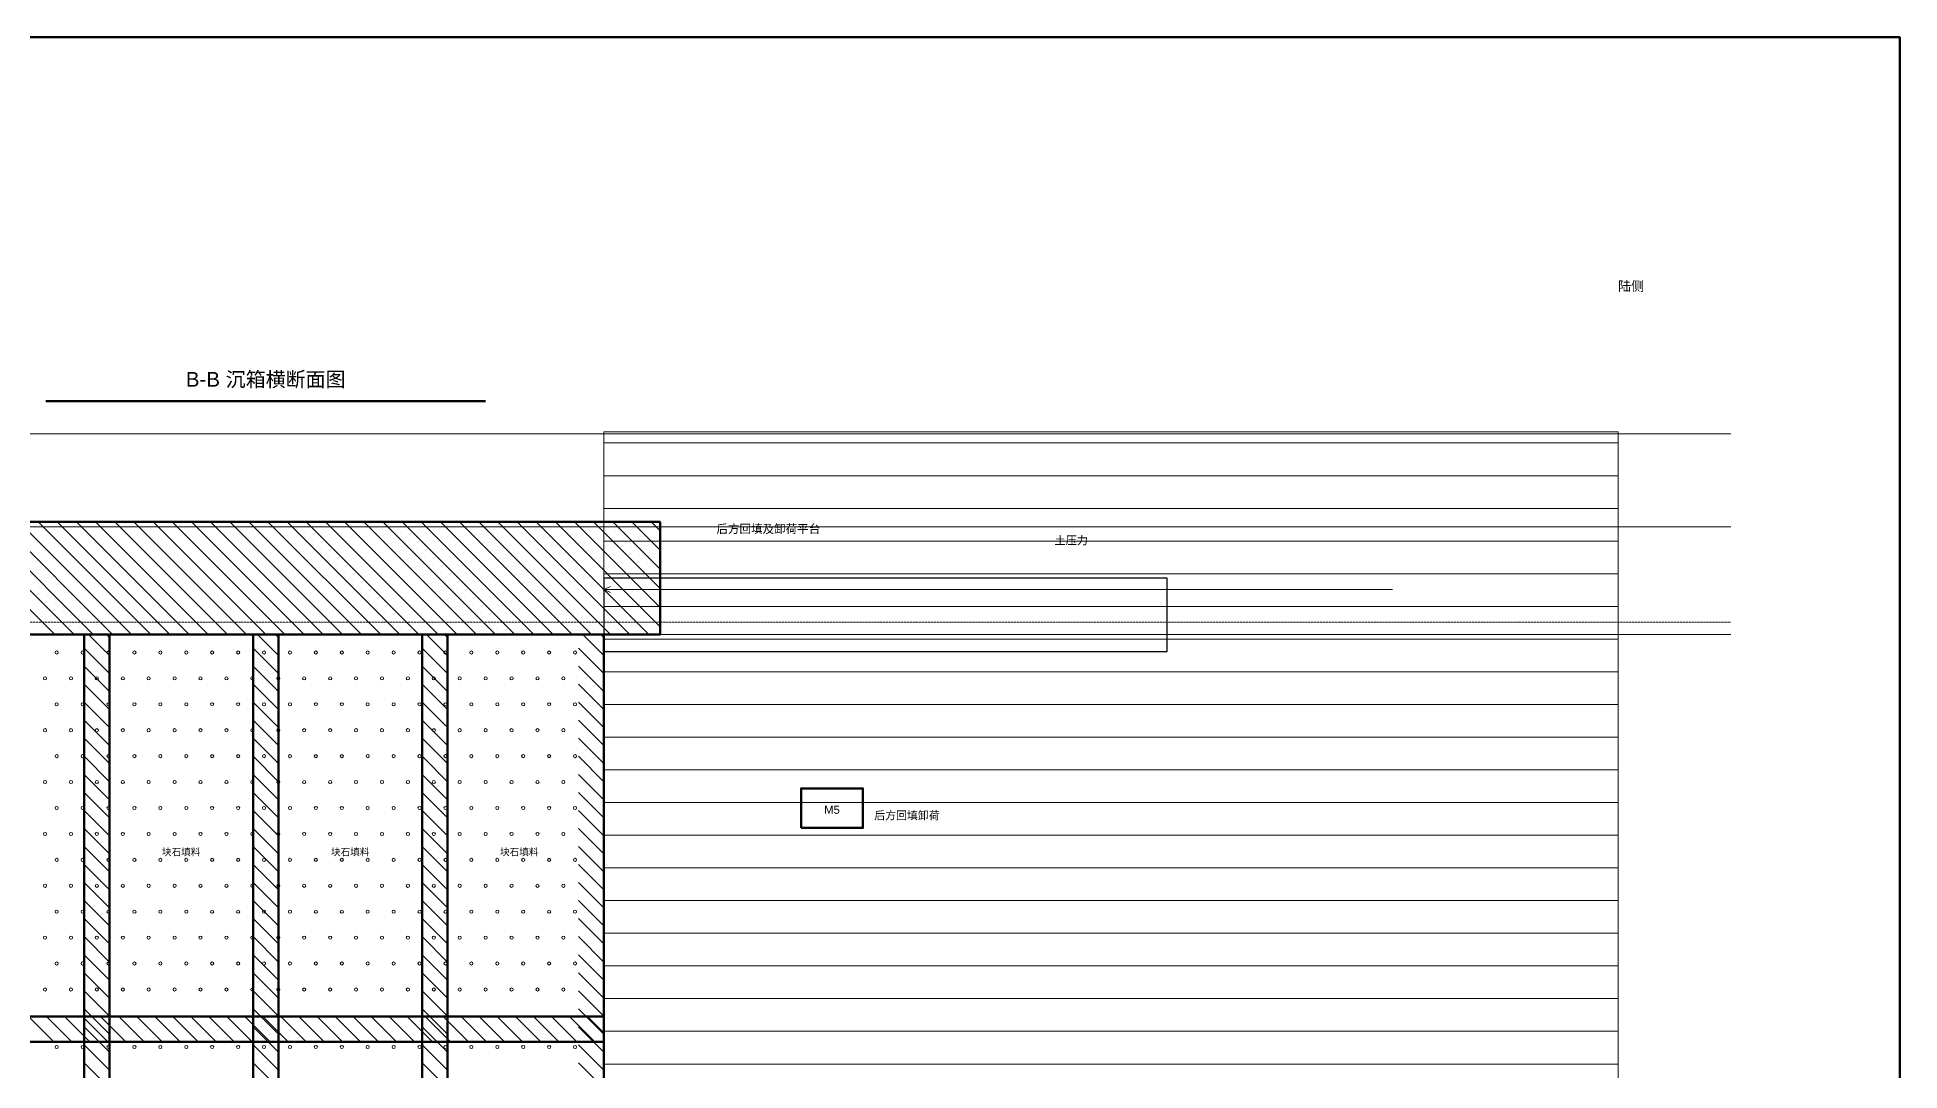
# Model space of a CAD drawing. Header units: millimetres. Extents: x 0 to 84100, y 0 to 59400.
# Drawn here: x 19445 to 52500, y 18760 to 37100 of the extents above; entities that cross this region are included whole.
import ezdxf
from ezdxf.enums import TextEntityAlignment as Align

# ---------------------------------------------------------------- set-up
doc = ezdxf.new("R2010")
doc.units = ezdxf.units.MM
doc.linetypes.add('DASHED', pattern=[0.75, 0.5, -0.25])
for name, color, linetype, lineweight in [('0_FRAME', 7, 'Continuous', 70), ('1_MAIN', 1, 'Continuous', 50), ('2_SECONDARY', 2, 'Continuous', 25), ('3_WATER', 4, 'DASHED', 15), ('3_WATER_LEVEL', 4, 'Continuous', 15), ('4_HATCH', 8, 'Continuous', 13), ('5_DIM', 3, 'Continuous', 15), ('6_TEXT', 7, 'Continuous', 25)]:
    doc.layers.add(name, color=color, linetype=linetype, lineweight=lineweight)
doc.styles.get("Standard").update_dxf_attribs({"font": 'arial.ttf'})

msp = doc.modelspace()

# ---------------------------------------------------------------- linework, layer by layer
at = {"layer": '0_FRAME'}
msp.add_line((19600, 30640), (27400, 30640), dxfattribs=at)
for points in [[(7500, 5500), (52500, 5500), (52500, 37100), (7500, 37100)], [(33000, 23070), (34100, 23070), (34100, 23770), (33000, 23770)]]:
    msp.add_lwpolyline(points, close=True, dxfattribs=at)
at = {"layer": '1_MAIN'}
for points in [[(16700, 26500), (30500, 26500), (30500, 28500), (16700, 28500)], [(17500, 12500), (29500, 12500), (29500, 26500), (17500, 26500)], [(20275, 12500), (20725, 12500), (20725, 26500), (20275, 26500)], [(23275, 12500), (23725, 12500), (23725, 26500), (23275, 26500)], [(26275, 12500), (26725, 12500), (26725, 26500), (26275, 26500)], [(17500, 19275), (29500, 19275), (29500, 19725), (17500, 19725)]]:
    msp.add_lwpolyline(points, close=True, dxfattribs=at)
at = {"layer": '2_SECONDARY'}
msp.add_lwpolyline([(29500, 26200), (39500, 26200), (39500, 27500), (29500, 27500)], close=True, dxfattribs=at)
at = {"layer": '3_WATER'}
msp.add_line((8500, 26720), (49500, 26720), dxfattribs=at)
at = {"layer": '3_WATER_LEVEL'}
for p, q in [((8500, 30060), (49500, 30060)), ((8500, 28410), (49500, 28410))]:
    msp.add_line(p, q, dxfattribs=at)
at = {"layer": '4_HATCH'}
for p, q in [((29500, 29900), (47500, 29900)), ((29500, 29320), (47500, 29320)), ((19760, 26500), (17760, 28500)), ((20100, 26500), (18100, 28500)), ((20440, 26500), (18440, 28500)), ((20780, 26500), (18780, 28500)), ((21120, 26500), (19120, 28500)), ((21460, 26500), (19460, 28500)), ((21800, 26500), (19800, 28500)), ((22140, 26500), (20140, 28500)), ((22480, 26500), (20480, 28500)), ((22820, 26500), (20820, 28500)), ((23160, 26500), (21160, 28500)), ((23500, 26500), (21500, 28500)), ((23840, 26500), (21840, 28500)), ((24180, 26500), (22180, 28500)), ((24520, 26500), (22520, 28500)), ((24860, 26500), (22860, 28500)), ((25200, 26500), (23200, 28500)), ((25540, 26500), (23540, 28500)), ((25880, 26500), (23880, 28500)), ((26220, 26500), (24220, 28500)), ((26560, 26500), (24560, 28500)), ((26900, 26500), (24900, 28500)), ((27240, 26500), (25240, 28500)), ((27580, 26500), (25580, 28500)), ((27920, 26500), (25920, 28500)), ((28260, 26500), (26260, 28500)), ((28600, 26500), (26600, 28500)), ((28940, 26500), (26940, 28500)), ((29280, 26500), (27280, 28500)), ((29620, 26500), (27620, 28500)), ((29960, 26500), (27960, 28500)), ((30300, 26500), (28300, 28500)), ((30500, 26640), (28640, 28500)), ((30500, 26980), (28980, 28500)), ((30500, 27320), (29320, 28500)), ((29500, 28740), (47500, 28740)), ((30500, 27660), (29660, 28500)), ((30500, 28000), (30000, 28500)), ((30500, 28340), (30340, 28500)), ((29500, 28160), (47500, 28160)), ((29500, 27580), (47500, 27580)), ((29500, 27000), (47500, 27000)), ((20725, 26130), (20355, 26500)), ((20725, 26450), (20675, 26500)), ((23725, 26130), (23355, 26500)), ((23725, 26450), (23675, 26500)), ((26725, 26130), (26355, 26500)), ((26725, 26450), (26675, 26500)), ((29500, 26130), (29130, 26500)), ((29500, 26450), (29450, 26500)), ((20725, 25810), (20275, 26260)), ((23725, 25810), (23275, 26260)), ((26725, 25810), (26275, 26260)), ((29500, 25810), (29050, 26260)), ((29500, 26420), (47500, 26420)), ((20725, 25490), (20275, 25940)), ((23725, 25490), (23275, 25940)), ((26725, 25490), (26275, 25940)), ((29500, 25490), (29050, 25940)), ((29500, 25840), (47500, 25840)), ((20725, 25170), (20275, 25620)), ((23725, 25170), (23275, 25620)), ((26725, 25170), (26275, 25620)), ((29500, 25170), (29050, 25620)), ((20725, 24850), (20275, 25300)), ((23725, 24850), (23275, 25300)), ((26725, 24850), (26275, 25300)), ((29500, 24850), (29050, 25300)), ((29500, 25260), (47500, 25260)), ((20725, 24530), (20275, 24980)), ((23725, 24530), (23275, 24980)), ((26725, 24530), (26275, 24980)), ((29500, 24530), (29050, 24980)), ((20725, 24210), (20275, 24660)), ((23725, 24210), (23275, 24660)), ((26725, 24210), (26275, 24660)), ((29500, 24210), (29050, 24660)), ((29500, 24680), (47500, 24680)), ((20725, 23890), (20275, 24340)), ((23725, 23890), (23275, 24340)), ((26725, 23890), (26275, 24340)), ((29500, 23890), (29050, 24340)), ((20725, 23570), (20275, 24020)), ((23725, 23570), (23275, 24020)), ((26725, 23570), (26275, 24020)), ((29500, 23570), (29050, 24020)), ((29500, 24100), (47500, 24100)), ((20725, 23250), (20275, 23700)), ((23725, 23250), (23275, 23700)), ((26725, 23250), (26275, 23700)), ((29500, 23250), (29050, 23700)), ((29500, 23520), (47500, 23520)), ((20725, 22930), (20275, 23380)), ((23725, 22930), (23275, 23380)), ((26725, 22930), (26275, 23380)), ((29500, 22930), (29050, 23380)), ((20725, 22610), (20275, 23060)), ((23725, 22610), (23275, 23060)), ((26725, 22610), (26275, 23060)), ((29500, 22610), (29050, 23060)), ((29500, 22940), (47500, 22940)), ((20725, 22290), (20275, 22740)), ((23725, 22290), (23275, 22740)), ((26725, 22290), (26275, 22740)), ((29500, 22290), (29050, 22740)), ((20725, 21970), (20275, 22420)), ((23725, 21970), (23275, 22420)), ((26725, 21970), (26275, 22420)), ((29500, 21970), (29050, 22420)), ((29500, 22360), (47500, 22360)), ((20725, 21650), (20275, 22100)), ((23725, 21650), (23275, 22100)), ((26725, 21650), (26275, 22100)), ((29500, 21650), (29050, 22100)), ((20725, 21330), (20275, 21780)), ((23725, 21330), (23275, 21780)), ((26725, 21330), (26275, 21780)), ((29500, 21330), (29050, 21780)), ((29500, 21780), (47500, 21780)), ((20725, 21010), (20275, 21460)), ((23725, 21010), (23275, 21460)), ((26725, 21010), (26275, 21460)), ((29500, 21010), (29050, 21460)), ((29500, 21200), (47500, 21200)), ((20725, 20690), (20275, 21140)), ((23725, 20690), (23275, 21140)), ((26725, 20690), (26275, 21140)), ((29500, 20690), (29050, 21140)), ((20725, 20370), (20275, 20820)), ((20725, 20050), (20275, 20500)), ((23725, 20370), (23275, 20820)), ((23725, 20050), (23275, 20500)), ((26725, 20370), (26275, 20820)), ((26725, 20050), (26275, 20500)), ((29500, 20370), (29050, 20820)), ((29500, 20050), (29050, 20500)), ((29500, 20620), (47500, 20620)), ((20725, 19730), (20275, 20180)), ((23725, 19730), (23275, 20180)), ((26725, 19730), (26275, 20180)), ((29500, 19730), (29050, 20180)), ((20725, 19410), (20275, 19860)), ((23725, 19410), (23275, 19860)), ((26725, 19410), (26275, 19860)), ((29500, 19410), (29050, 19860)), ((29500, 20040), (47500, 20040)), ((19740, 19275), (19290, 19725)), ((20060, 19275), (19610, 19725)), ((20380, 19275), (19930, 19725)), ((20700, 19275), (20250, 19725)), ((20725, 19090), (20275, 19540)), ((21020, 19275), (20570, 19725)), ((21340, 19275), (20890, 19725)), ((21660, 19275), (21210, 19725)), ((21980, 19275), (21530, 19725)), ((22300, 19275), (21850, 19725)), ((22620, 19275), (22170, 19725)), ((22940, 19275), (22490, 19725)), ((23260, 19275), (22810, 19725)), ((23580, 19275), (23130, 19725)), ((23725, 19090), (23275, 19540)), ((23900, 19275), (23450, 19725)), ((24220, 19275), (23770, 19725)), ((24540, 19275), (24090, 19725)), ((24860, 19275), (24410, 19725)), ((25180, 19275), (24730, 19725)), ((25500, 19275), (25050, 19725)), ((25820, 19275), (25370, 19725)), ((26140, 19275), (25690, 19725)), ((26460, 19275), (26010, 19725)), ((26725, 19090), (26275, 19540)), ((26780, 19275), (26330, 19725)), ((27100, 19275), (26650, 19725)), ((27420, 19275), (26970, 19725)), ((27740, 19275), (27290, 19725)), ((28060, 19275), (27610, 19725)), ((28380, 19275), (27930, 19725)), ((28700, 19275), (28250, 19725)), ((29020, 19275), (28570, 19725)), ((29340, 19275), (28890, 19725)), ((29500, 19090), (29050, 19540)), ((29500, 19435), (29210, 19725)), ((20725, 18770), (20275, 19220)), ((23725, 18770), (23275, 19220)), ((26725, 18770), (26275, 19220)), ((29500, 18770), (29050, 19220)), ((29500, 19460), (47500, 19460)), ((20725, 18450), (20275, 18900)), ((23725, 18450), (23275, 18900)), ((26725, 18450), (26275, 18900)), ((29500, 18450), (29050, 18900)), ((29500, 18880), (47500, 18880))]:
    msp.add_line(p, q, dxfattribs=at)
msp.add_lwpolyline([(29500, 12500), (47500, 12500), (47500, 30100), (29500, 30100)], close=True, dxfattribs=at)
for centre in [(19790, 26183), (20250, 26183), (20710, 26183), (21170, 26183), (21630, 26183), (22090, 26183), (22550, 26183), (23010, 26183), (23470, 26183), (23930, 26183), (24390, 26183), (24850, 26183), (25310, 26183), (25770, 26183), (26230, 26183), (26690, 26183), (27150, 26183), (27610, 26183), (28070, 26183), (28530, 26183), (28990, 26183), (19583, 25723), (20043, 25723), (20503, 25723), (20963, 25723), (21423, 25723), (21883, 25723), (22343, 25723), (22803, 25723), (23263, 25723), (23723, 25723), (24183, 25723), (24643, 25723), (25103, 25723), (25563, 25723), (26023, 25723), (26483, 25723), (26943, 25723), (27403, 25723), (27863, 25723), (28323, 25723), (28783, 25723), (19790, 25263), (20250, 25263), (20710, 25263), (21170, 25263), (21630, 25263), (22090, 25263), (22550, 25263), (23010, 25263), (23470, 25263), (23930, 25263), (24390, 25263), (24850, 25263), (25310, 25263), (25770, 25263), (26230, 25263), (26690, 25263), (27150, 25263), (27610, 25263), (28070, 25263), (28530, 25263), (28990, 25263), (19583, 24803), (20043, 24803), (20503, 24803), (20963, 24803), (21423, 24803), (21883, 24803), (22343, 24803), (22803, 24803), (23263, 24803), (23723, 24803), (24183, 24803), (24643, 24803), (25103, 24803), (25563, 24803), (26023, 24803), (26483, 24803), (26943, 24803), (27403, 24803), (27863, 24803), (28323, 24803), (28783, 24803), (19790, 24343), (20250, 24343), (20710, 24343), (21170, 24343), (21630, 24343), (22090, 24343), (22550, 24343), (23010, 24343), (23470, 24343), (23930, 24343), (24390, 24343), (24850, 24343), (25310, 24343), (25770, 24343), (26230, 24343), (26690, 24343), (27150, 24343), (27610, 24343), (28070, 24343), (28530, 24343), (28990, 24343), (19583, 23883), (20043, 23883), (20503, 23883), (20963, 23883), (21423, 23883), (21883, 23883), (22343, 23883), (22803, 23883), (23263, 23883), (23723, 23883), (24183, 23883), (24643, 23883), (25103, 23883), (25563, 23883), (26023, 23883), (26483, 23883), (26943, 23883), (27403, 23883), (27863, 23883), (28323, 23883), (28783, 23883), (19790, 23423), (20250, 23423), (20710, 23423), (21170, 23423), (21630, 23423), (22090, 23423), (22550, 23423), (23010, 23423), (23470, 23423), (23930, 23423), (24390, 23423), (24850, 23423), (25310, 23423), (25770, 23423), (26230, 23423), (26690, 23423), (27150, 23423), (27610, 23423), (28070, 23423), (28530, 23423), (28990, 23423), (19583, 22963), (20043, 22963), (20503, 22963), (20963, 22963), (21423, 22963), (21883, 22963), (22343, 22963), (22803, 22963), (23263, 22963), (23723, 22963), (24183, 22963), (24643, 22963), (25103, 22963), (25563, 22963), (26023, 22963), (26483, 22963), (26943, 22963), (27403, 22963), (27863, 22963), (28323, 22963), (28783, 22963), (19790, 22503), (20250, 22503), (20710, 22503), (21170, 22503), (21630, 22503), (22090, 22503), (22550, 22503), (23010, 22503), (23470, 22503), (23930, 22503), (24390, 22503), (24850, 22503), (25310, 22503), (25770, 22503), (26230, 22503), (26690, 22503), (27150, 22503), (27610, 22503), (28070, 22503), (28530, 22503), (28990, 22503), (19583, 22043), (20043, 22043), (20503, 22043), (20963, 22043), (21423, 22043), (21883, 22043), (22343, 22043), (22803, 22043), (23263, 22043), (23723, 22043), (24183, 22043), (24643, 22043), (25103, 22043), (25563, 22043), (26023, 22043), (26483, 22043), (26943, 22043), (27403, 22043), (27863, 22043), (28323, 22043), (28783, 22043), (19790, 21583), (20250, 21583), (20710, 21583), (21170, 21583), (21630, 21583), (22090, 21583), (22550, 21583), (23010, 21583), (23470, 21583), (23930, 21583), (24390, 21583), (24850, 21583), (25310, 21583), (25770, 21583), (26230, 21583), (26690, 21583), (27150, 21583), (27610, 21583), (28070, 21583), (28530, 21583), (28990, 21583), (19583, 21123), (20043, 21123), (20503, 21123), (20963, 21123), (21423, 21123), (21883, 21123), (22343, 21123), (22803, 21123), (23263, 21123), (23723, 21123), (24183, 21123), (24643, 21123), (25103, 21123), (25563, 21123), (26023, 21123), (26483, 21123), (26943, 21123), (27403, 21123), (27863, 21123), (28323, 21123), (28783, 21123), (19790, 20663), (20250, 20663), (20710, 20663), (21170, 20663), (21630, 20663), (22090, 20663), (22550, 20663), (23010, 20663), (23470, 20663), (23930, 20663), (24390, 20663), (24850, 20663), (25310, 20663), (25770, 20663), (26230, 20663), (26690, 20663), (27150, 20663), (27610, 20663), (28070, 20663), (28530, 20663), (28990, 20663), (19583, 20203), (20043, 20203), (20503, 20203), (20963, 20203), (21423, 20203), (21883, 20203), (22343, 20203), (22803, 20203), (23263, 20203), (23723, 20203), (24183, 20203), (24643, 20203), (25103, 20203), (25563, 20203), (26023, 20203), (26483, 20203), (26943, 20203), (27403, 20203), (27863, 20203), (28323, 20203), (28783, 20203), (19790, 19183), (20250, 19183), (20710, 19183), (21170, 19183), (21630, 19183), (22090, 19183), (22550, 19183), (23010, 19183), (23470, 19183), (23930, 19183), (24390, 19183), (24850, 19183), (25310, 19183), (25770, 19183), (26230, 19183), (26690, 19183), (27150, 19183), (27610, 19183), (28070, 19183), (28530, 19183), (28990, 19183)]:
    msp.add_circle(centre, 28, dxfattribs=at)
at = {"layer": '5_DIM'}
for p, q in [((29500, 27300), (29620, 27354)), ((43500, 27300), (29500, 27300)), ((29500, 27300), (29620, 27246)), ((8500, 26500), (49500, 26500))]:
    msp.add_line(p, q, dxfattribs=at)

# ---------------------------------------------------------------- texts
at = {"layer": '6_TEXT'}
for s, height, p in [('陆侧', 170, (47500, 32600)), ('后方回填及卸荷平台', 150, (31500, 28300)), ('土压力', 145, (37500, 28100)), ('后方回填卸荷', 142, (34300, 23220))]:
    msp.add_text(s, height=height, dxfattribs=at).set_placement(p)
for s, height, p in [('B-B 沉箱横断面图', 260, (23500, 30900)), ('M5', 142, (33550, 23320)), ('块石填料', 125, (22000, 22580)), ('块石填料', 125, (25000, 22580)), ('块石填料', 125, (28000, 22580))]:
    msp.add_text(s, height=height, dxfattribs=at).set_placement(p, align=Align.CENTER)

doc.saveas('drawing.dxf')
